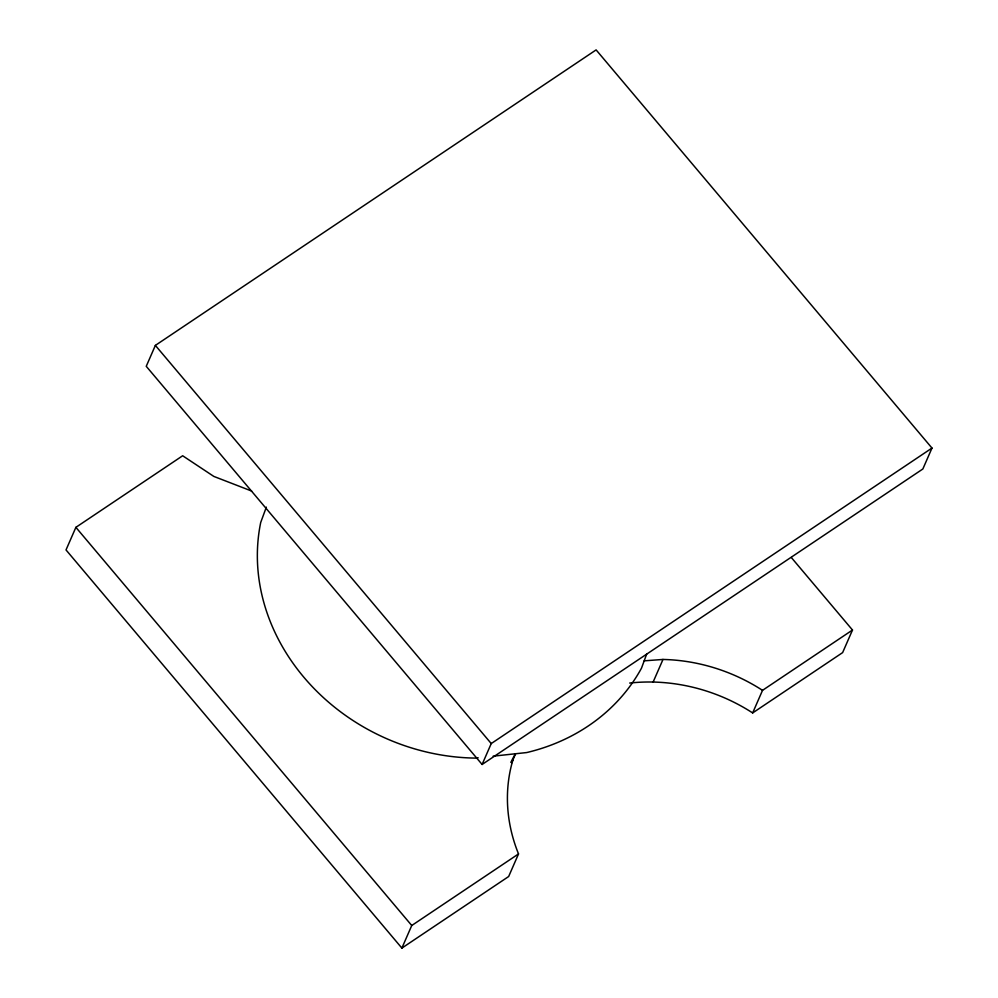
<?xml version="1.0" encoding="UTF-8"?>
<svg xmlns="http://www.w3.org/2000/svg" width="998" height="998" viewBox="0 0 998 998"><rect width="100%" height="100%" fill="white"/><g stroke="black" fill="none" stroke-linecap="round" stroke-linejoin="round"><path stroke-width="1.5" d="M266.341 507.134L260.715 522.453A205.675 180.75 23.6 0 0 475.173 758.093L478.167 757.781M646.804 653.727L641.502 668.149A205.675 180.75 23.6 0 1 526.719 752.554L493.137 756.172M511.625 762.934L515.579 753.752M251.633 491.041L213.834 476.42L182.659 455.762L75.885 527.343L66.018 549.935L401.882 948.1L508.656 876.518L518.523 853.926A170.533 149.862 23.6 0 1 512.86 760.102M155.376 345.395L146.244 366.303L482.109 764.468L922.851 468.985L931.982 448.065L596.118 49.9L155.376 345.395L491.241 743.56L482.109 764.468M401.882 948.1L411.75 925.508L518.523 853.926M653.129 682.046L662.996 659.453A170.533 149.862 23.6 0 1 762.522 690.342L852.492 630.025L791.327 557.52M629.688 683.056A170.533 149.862 23.6 0 1 752.654 712.934L762.522 690.342M852.492 630.025L842.624 652.605L752.654 712.934M491.241 743.56L931.982 448.065M644.184 660.838L662.996 659.453M75.885 527.343L411.75 925.508M510.839 762.397A170.533 149.862 23.6 0 1 515.18 754.164"/></g></svg>
